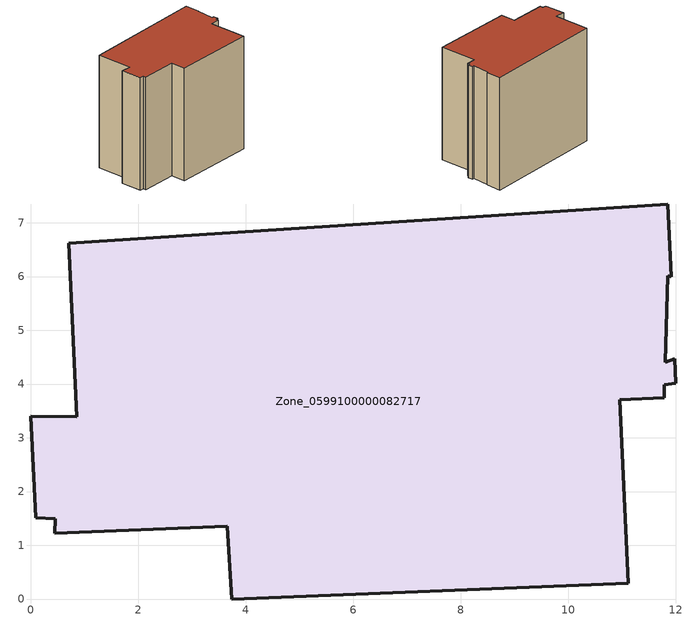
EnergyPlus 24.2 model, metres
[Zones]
Zone_0599100000082717
 floor ground (C_G): 10.96,3.71 11.12,0.29 3.74,0 3.66,1.35 0.44,1.22 0.46,1.49 0.1,1.51 0,3.4 0.85,3.39 0.7,6.62 11.85,7.35 11.91,5.99 11.85,6.02 11.8,4.4 11.98,4.47 12,4.01 11.79,3.99 11.78,3.75 z0
 wall outside (C_F): 0.44,1.22 3.66,1.35 3.74,0 11.12,0.29 10.96,3.71 11.78,3.75 11.79,3.99 12,4.01 11.98,4.47 11.8,4.4 11.85,6.02 11.91,5.99 11.85,7.35 0.7,6.62 0.85,3.39 0,3.4 0.1,1.51 0.46,1.49 0.44,1.22 z0:10.27
 roof outside (C_R): 11.78,3.75 11.79,3.99 12,4.01 11.98,4.47 11.8,4.4 11.85,6.02 11.91,5.99 11.85,7.35 0.7,6.62 0.85,3.39 0,3.4 0.1,1.51 0.46,1.49 0.44,1.22 3.66,1.35 3.74,0 11.12,0.29 10.96,3.71 z10.27
[BUILDING]
Pand.0599100000082717: North Axis=0; Terrain=City; Loads Convergence Tolerance Value=0.04; Temperature Convergence Tolerance Value=0.4; Solar Distribution=FullExterior; Maximum Number of Warmup Days=25; Minimum Number of Warmup Days=1
[Site:Location]
Rotterdam.The.Hague.AP_ZH_NLD Design_Conditions: Latitude=51.96; Longitude=4.45; Time Zone=1; Elevation=-4.5
[SITE:GROUNDTEMPERATURE:BUILDINGSURFACE]
18, 18, 18, 18, 18, 18, 18, 18, 18, 18, 18, 18
[MATERIAL] Thermal Absorptance=0.9; Solar Absorptance=0.7; Visible Absorptance=0.7
Name | Roughness | Thickness | Conductivity | Density | Specific Heat
G.TC.1946 | MediumSmooth | 0.15 | 1 | 540 | 1210
F.TC.1946 | Rough | 0.3 | 0.857143 | 1920 | 840
R.TC.1946 | MediumRough | 0.2 | 0.909091 | 1500 | 1000
[CONSTRUCTION]
C_G: G.TC.1946
C_F: F.TC.1946
C_R: R.TC.1946
[ZONE]
Zone_0599100000082717: Type=1; Multiplier=1; Ceiling Height=Autocalculate; Volume=Autocalculate; Floor Area=autocalculate; Part of Total Floor Area=Yes
[ZONEINFILTRATION:DESIGNFLOWRATE]
Infil_Zone_0599100000082717: Zone or ZoneList or Space or SpaceList=Zone_0599100000082717; Schedule=AlwaysOn; Design Flow Rate Calculation Method=Flow/Area; Flow Rate per Floor Area=0.003; Constant Term Coefficient=1; Temperature Term Coefficient=0; Velocity Term Coefficient=0; Velocity Squared Term Coefficient=0
[HVACTEMPLATE:ZONE:IDEALLOADSAIRSYSTEM]
Zone_0599100000082717: Maximum Heating Supply Air Temperature=50; Minimum Cooling Supply Air Temperature=13; Maximum Heating Supply Air Humidity Ratio=0.0156; Minimum Cooling Supply Air Humidity Ratio=0.0077; Heating Limit=NoLimit; Cooling Limit=NoLimit; Dehumidification Control Type=ConstantSensibleHeatRatio; Cooling Sensible Heat Ratio=0.7; Dehumidification Setpoint=60; Humidification Control Type=None; Humidification Setpoint=30; Outdoor Air Method=None; Outdoor Air Flow Rate per Person=0.00944; Outdoor Air Flow Rate per Zone Floor Area=0; Outdoor Air Flow Rate per Zone=0; Demand Controlled Ventilation Type=None; Outdoor Air Economizer Type=NoEconomizer; Heat Recovery Type=None; Sensible Heat Recovery Effectiveness=0.7; Latent Heat Recovery Effectiveness=0.65
[ZONECONTROL:THERMOSTAT]
ThermostatControl_Zone_0599100000082717: Zone or ZoneList=Zone_0599100000082717; Control Type Schedule=DualSetpointControlType; Control 1=Thermostat_Zone_0599100000082717; Temperature Difference Between Cutout And Setpoint=0
[THERMOSTATSETPOINT:DUALSETPOINT]
Thermostat_Zone_0599100000082717: Heating Setpoint Temperature Schedule=HeatingSetpoint_Zone_0599100000082717; Cooling Setpoint Temperature Schedule=CoolingSetpoint_Zone_0599100000082717
[SCHEDULE:COMPACT]
HeatingSetpoint_Zone_0599100000082717: Through: 12/31, For: AllDays, Until: 24:00, 21
CoolingSetpoint_Zone_0599100000082717: Through: 12/31, For: AllDays, Until: 24:00, 24
DualSetpointControlType: Through: 12/31, For: AllDays, Until: 24:00, 4
AlwaysOn: Through: 12/31, For: AllDays, Until: 24:00, 1
